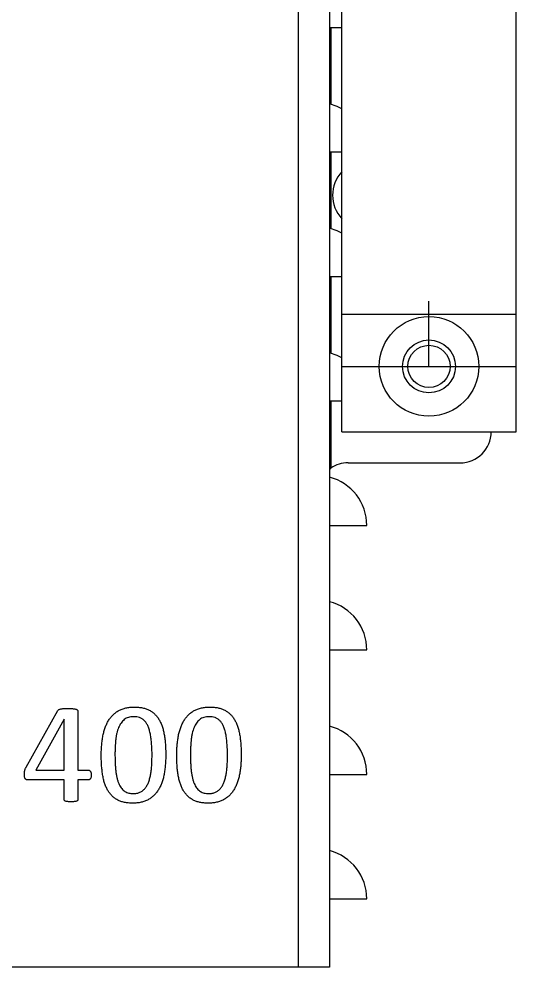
# Model space of a CAD drawing. Header units: millimetres. Extents: x 0 to 210, y 0 to 297.
# Drawn here: x 102.95 to 118.94, y 158.62 to 189.08 of the extents above; entities that cross this region are included whole.
import ezdxf

# ---------------------------------------------------------------- set-up
doc = ezdxf.new("R2010")
doc.units = ezdxf.units.MM
doc.linetypes.add('CENTERX2', pattern=[20.32, 12.7, -2.54, 2.54, -2.54])

msp = doc.modelspace()

# ---------------------------------------------------------------- linework, layer by layer
at = {"color": 7, "linetype": 'Continuous', "lineweight": 25}
for p, q in [((111.9384, 158.62), (111.9384, 233.22)), ((112.9384, 233.22), (112.9384, 158.62)), ((113.3384, 179.5936), (113.3384, 212.2465)), ((118.9384, 179.5936), (118.9384, 212.2465)), ((112.9384, 188.8102), (113.3384, 188.8102)), ((112.9784, 188.8102), (112.9784, 186.3485)), ((112.9384, 184.8102), (113.3384, 184.8102)), ((112.9784, 184.8102), (112.9784, 182.3485)), ((112.9384, 180.8102), (113.3384, 180.8102)), ((112.9784, 180.8102), (112.9784, 178.3485)), ((113.3384, 179.5936), (118.9384, 179.5936)), ((113.3384, 175.82), (113.3384, 179.5936)), ((118.9384, 175.82), (118.9384, 179.5936)), ((112.9384, 176.8102), (113.3384, 176.8102)), ((112.9784, 176.8102), (112.9784, 174.6485)), ((113.3384, 175.82), (118.9384, 175.82)), ((112.9384, 174.62), (112.9784, 174.6485)), ((113.5384, 174.82), (117.1384, 174.82)), ((112.9384, 172.8102), (114.1384, 172.8102)), ((112.9384, 168.8102), (114.1384, 168.8102)), ((103.1839, 165.0465), (104.2014, 166.8581)), ((104.8501, 166.8491), (104.8501, 164.9445)), ((104.4047, 166.5844), (103.4948, 164.9445)), ((104.4089, 166.5844), (104.4047, 166.5844)), ((104.4089, 164.9445), (104.4089, 166.5844)), ((103.4948, 164.9445), (104.4089, 164.9445)), ((104.8501, 164.9445), (105.1899, 164.9445)), ((112.9384, 164.8102), (114.1384, 164.8102)), ((104.4089, 164.6356), (103.2308, 164.6356)), ((104.4089, 164.0021), (104.4089, 164.6356)), ((104.8501, 164.6356), (104.8501, 164.0021)), ((105.1899, 164.6356), (104.8501, 164.6356)), ((112.9384, 160.8102), (114.1384, 160.8102)), ((111.9384, 158.62), (41.338, 158.62)), ((112.9384, 158.62), (111.9384, 158.62))]:
    msp.add_line(p, q, dxfattribs=at)
at = {"color": 7, "linetype": 'CENTERX2'}
for p, q in [((116.1384, 177.92), (116.1384, 180.02)), ((116.1384, 177.92), (116.1384, 180.02)), ((113.3384, 177.92), (118.9384, 177.92)), ((113.3384, 177.92), (118.9384, 177.92))]:
    msp.add_line(p, q, dxfattribs=at)
at = {"color": 7, "linetype": 'Continuous', "lineweight": 25, "flags": 128}
for points in [[(113.3384, 186.1958), (113.1871, 186.2728), (112.9384, 186.3594)], [(113.3384, 182.1958), (113.1871, 182.2728), (112.9384, 182.3594)], [(113.3384, 178.1958), (113.1871, 178.2728), (112.9384, 178.3594)]]:
    msp.add_lwpolyline(points, dxfattribs=at)
at = {"color": 7, "linetype": 'Continuous', "lineweight": 25}
for radius in [1.6, 0.85, 0.68]:
    msp.add_circle((116.1384, 177.92), radius, dxfattribs=at)
for centre, radius, start, end in [((114.138, 183.42), 1.1, 136.62633, 223.37367), ((117.1384, 175.82), 1, 270, 0), ((113.5384, 173.82), 1, 90, 124.0558), ((112.5384, 172.8102), 1.6, 0, 75.52249), ((112.5384, 168.8102), 1.6, 0, 75.52249), ((112.5384, 164.8102), 1.6, 0, 75.52249), ((112.5384, 160.8102), 1.6, 0, 75.52249)]:
    msp.add_arc(centre, radius, start, end, dxfattribs=at)
for points, knots in [([(105.6001, 165.4229), (105.6007, 165.4789), (105.6019, 165.5887), (105.6125, 165.7497), (105.6296, 165.9036), (105.653, 166.0502), (105.6854, 166.1882), (105.7255, 166.317), (105.7754, 166.4353), (105.8332, 166.5438), (105.9004, 166.6419), (105.9795, 166.727), (106.0669, 166.8019), (106.1648, 166.8643), (106.274, 166.9141), (106.3946, 166.9484), (106.5264, 166.9706), (106.6181, 166.9727), (106.6658, 166.9739)], [0, 0, 0, 0, 0.0786276, 0.1538502, 0.2261456, 0.2956895, 0.3618802, 0.4247476, 0.4845241, 0.5416067, 0.5969283, 0.6507405, 0.7039972, 0.7578893, 0.8131095, 0.8715266, 0.9332317, 1, 1, 1, 1]), ([(106.6658, 166.9739), (106.7113, 166.9728), (106.7993, 166.9708), (106.9253, 166.9512), (107.0403, 166.9198), (107.1444, 166.8755), (107.2374, 166.8182), (107.3218, 166.7501), (107.3947, 166.6685), (107.4587, 166.5758), (107.5131, 166.4714), (107.559, 166.3558), (107.5971, 166.229), (107.6251, 166.0908), (107.647, 165.9422), (107.6627, 165.783), (107.6714, 165.6132), (107.6728, 165.4966), (107.6736, 165.4366)], [0, 0, 0, 0, 0.0650011, 0.1253901, 0.1815653, 0.2347468, 0.2862672, 0.3370772, 0.3888528, 0.4418884, 0.4974863, 0.5564972, 0.6191639, 0.6861844, 0.7574703, 0.8336013, 0.9143894, 1, 1, 1, 1]), ([(108.0265, 165.4229), (108.0272, 165.4789), (108.0284, 165.5887), (108.0389, 165.7497), (108.0561, 165.9036), (108.0795, 166.0502), (108.1118, 166.1882), (108.152, 166.317), (108.2018, 166.4353), (108.2597, 166.5438), (108.3269, 166.6419), (108.4059, 166.727), (108.4933, 166.8019), (108.5913, 166.8643), (108.7004, 166.9141), (108.821, 166.9484), (108.9529, 166.9706), (109.0446, 166.9727), (109.0922, 166.9739)], [0, 0, 0, 0, 0.0786276, 0.1538502, 0.2261456, 0.2956895, 0.3618802, 0.4247476, 0.4845241, 0.5416067, 0.5969283, 0.6507405, 0.7039972, 0.7578893, 0.8131095, 0.8715266, 0.9332317, 1, 1, 1, 1]), ([(109.0922, 166.9739), (109.1378, 166.9728), (109.2257, 166.9708), (109.3518, 166.9512), (109.4668, 166.9198), (109.5709, 166.8755), (109.6639, 166.8182), (109.7482, 166.7501), (109.8212, 166.6685), (109.8852, 166.5758), (109.9396, 166.4714), (109.9854, 166.3558), (110.0236, 166.229), (110.0515, 166.0908), (110.0734, 165.9422), (110.0892, 165.783), (110.0978, 165.6132), (110.0993, 165.4966), (110.1001, 165.4366)], [0, 0, 0, 0, 0.0650011, 0.1253901, 0.1815653, 0.2347468, 0.2862672, 0.3370772, 0.3888528, 0.4418884, 0.4974863, 0.5564972, 0.6191639, 0.6861844, 0.7574703, 0.8336013, 0.9143894, 1, 1, 1, 1]), ([(104.2014, 166.8581), (104.2062, 166.8641), (104.2165, 166.8769), (104.2387, 166.8919), (104.2671, 166.9042), (104.3023, 166.9144), (104.3451, 166.9227), (104.3971, 166.9268), (104.4582, 166.9296), (104.5024, 166.9297), (104.5261, 166.9298)], [0, 0, 0, 0, 0.0670113, 0.1435034, 0.2317677, 0.3368104, 0.4638854, 0.6134569, 0.7927282, 1, 1, 1, 1]), ([(104.5261, 166.9298), (104.5521, 166.9296), (104.6006, 166.9294), (104.6677, 166.9241), (104.7238, 166.9186), (104.7684, 166.9103), (104.8035, 166.9009), (104.8283, 166.8868), (104.8471, 166.8704), (104.8491, 166.8559), (104.8501, 166.8491)], [0, 0, 0, 0, 0.2209361, 0.4130025, 0.5723223, 0.6996149, 0.7997918, 0.8785955, 0.9435787, 1, 1, 1, 1]), ([(106.6423, 166.665), (106.6126, 166.6638), (106.5556, 166.6615), (106.4741, 166.6443), (106.4012, 166.6146), (106.3378, 166.5721), (106.2818, 166.5204), (106.2338, 166.4587), (106.1905, 166.3894), (106.1545, 166.3109), (106.1236, 166.2251), (106.0992, 166.1314), (106.0782, 166.0315), (106.0645, 165.9245), (106.0544, 165.8122), (106.047, 165.6955), (106.0418, 165.5746), (106.0414, 165.4927), (106.0412, 165.4511)], [0, 0, 0, 0, 0.0587608, 0.1126821, 0.1638204, 0.2133506, 0.2628704, 0.3139663, 0.3674319, 0.4241471, 0.4845163, 0.5475658, 0.6152951, 0.6863715, 0.7607525, 0.838163, 0.9177476, 1, 1, 1, 1]), ([(107.2324, 165.4084), (107.2324, 165.4454), (107.2324, 165.5176), (107.2285, 165.6228), (107.2241, 165.7223), (107.2169, 165.8161), (107.2089, 165.9044), (107.1987, 165.9872), (107.1861, 166.0644), (107.1726, 166.1364), (107.1566, 166.2036), (107.139, 166.266), (107.1191, 166.3237), (107.0963, 166.3761), (107.0714, 166.424), (107.0445, 166.4678), (107.015, 166.5071), (106.983, 166.5418), (106.9493, 166.5726), (106.9123, 166.5979), (106.8736, 166.6199), (106.8172, 166.6417), (106.7401, 166.6612), (106.6758, 166.6637), (106.6423, 166.665)], [0, 0, 0, 0, 0.0712955, 0.1390833, 0.2029248, 0.263311, 0.3202406, 0.3737926, 0.424025, 0.4709222, 0.5150668, 0.556976, 0.595909, 0.6325991, 0.6670624, 0.699873, 0.7314905, 0.7615763, 0.7907386, 0.8193614, 0.8477054, 0.8763214, 0.9356065, 1, 1, 1, 1]), ([(109.0688, 166.665), (109.0391, 166.6638), (108.9821, 166.6615), (108.9006, 166.6443), (108.8277, 166.6146), (108.7643, 166.5721), (108.7083, 166.5204), (108.6603, 166.4587), (108.617, 166.3894), (108.581, 166.3109), (108.55, 166.2251), (108.5257, 166.1314), (108.5046, 166.0315), (108.491, 165.9245), (108.4809, 165.8122), (108.4734, 165.6955), (108.4683, 165.5746), (108.4679, 165.4927), (108.4677, 165.4511)], [0, 0, 0, 0, 0.0587608, 0.1126821, 0.1638204, 0.2133506, 0.2628704, 0.3139663, 0.3674319, 0.4241471, 0.4845163, 0.5475658, 0.6152951, 0.6863715, 0.7607525, 0.838163, 0.9177476, 1, 1, 1, 1]), ([(109.6589, 165.4084), (109.6589, 165.4454), (109.6589, 165.5176), (109.6549, 165.6228), (109.6505, 165.7223), (109.6434, 165.8161), (109.6354, 165.9044), (109.6252, 165.9872), (109.6126, 166.0644), (109.5991, 166.1364), (109.5831, 166.2036), (109.5655, 166.266), (109.5456, 166.3237), (109.5228, 166.3761), (109.4978, 166.424), (109.471, 166.4678), (109.4415, 166.5071), (109.4094, 166.5418), (109.3758, 166.5726), (109.3388, 166.5979), (109.3001, 166.6199), (109.2437, 166.6417), (109.1665, 166.6612), (109.1023, 166.6637), (109.0688, 166.665)], [0, 0, 0, 0, 0.0712955, 0.1390833, 0.2029248, 0.263311, 0.3202406, 0.3737926, 0.424025, 0.4709222, 0.5150668, 0.556976, 0.595909, 0.6325991, 0.6670624, 0.699873, 0.7314905, 0.7615763, 0.7907386, 0.8193614, 0.8477054, 0.8763214, 0.9356065, 1, 1, 1, 1]), ([(106.6058, 163.8856), (106.5605, 163.8866), (106.473, 163.8886), (106.3477, 163.9085), (106.233, 163.9389), (106.1293, 163.9834), (106.036, 164.0403), (105.9528, 164.1099), (105.8788, 164.1907), (105.815, 164.2838), (105.7606, 164.3881), (105.7146, 164.5037), (105.6769, 164.6304), (105.6472, 164.7682), (105.6271, 164.9172), (105.6108, 165.0765), (105.6023, 165.2463), (105.6008, 165.3629), (105.6001, 165.4229)], [0, 0, 0, 0, 0.0647288, 0.1248451, 0.1806644, 0.2338914, 0.2854559, 0.3362648, 0.3883055, 0.4413865, 0.4970319, 0.5560933, 0.6188136, 0.6856388, 0.7572629, 0.833459, 0.9143162, 1, 1, 1, 1]), ([(106.0412, 165.4511), (106.0416, 165.3964), (106.0422, 165.2911), (106.0488, 165.1397), (106.0577, 165.0007), (106.0723, 164.8745), (106.0902, 164.7599), (106.1147, 164.6569), (106.1422, 164.5644), (106.1753, 164.4826), (106.2138, 164.4121), (106.2569, 164.3515), (106.3053, 164.3013), (106.3593, 164.2611), (106.419, 164.2313), (106.484, 164.2099), (106.5547, 164.1965), (106.6039, 164.1951), (106.6292, 164.1945)], [0, 0, 0, 0, 0.1054794, 0.2030552, 0.2923452, 0.3739749, 0.4480681, 0.5158955, 0.5779958, 0.6340388, 0.685605, 0.7325879, 0.7770892, 0.8195443, 0.8617582, 0.905201, 0.9511804, 1, 1, 1, 1]), ([(107.6736, 165.4366), (107.673, 165.3803), (107.6718, 165.2701), (107.6609, 165.1085), (107.6451, 164.9542), (107.621, 164.808), (107.5899, 164.6705), (107.5492, 164.5424), (107.4998, 164.4241), (107.4411, 164.3157), (107.3731, 164.2181), (107.2949, 164.132), (107.2068, 164.0579), (107.1087, 163.9949), (106.9993, 163.9457), (106.8785, 163.9107), (106.7461, 163.889), (106.6537, 163.8868), (106.6058, 163.8856)], [0, 0, 0, 0, 0.0788531, 0.1543047, 0.2267965, 0.2959377, 0.3616609, 0.4241447, 0.4838481, 0.5410141, 0.5964523, 0.6499814, 0.7034186, 0.7572448, 0.8126904, 0.8707273, 0.932992, 1, 1, 1, 1]), ([(109.0323, 163.8856), (108.9869, 163.8866), (108.8995, 163.8886), (108.7742, 163.9085), (108.6595, 163.9389), (108.5558, 163.9834), (108.4624, 164.0403), (108.3793, 164.1099), (108.3053, 164.1907), (108.2415, 164.2838), (108.187, 164.3881), (108.1411, 164.5037), (108.1034, 164.6304), (108.0737, 164.7682), (108.0536, 164.9172), (108.0373, 165.0765), (108.0288, 165.2463), (108.0273, 165.3629), (108.0265, 165.4229)], [0, 0, 0, 0, 0.0647288, 0.1248451, 0.1806644, 0.2338914, 0.2854559, 0.3362648, 0.3883055, 0.4413865, 0.4970319, 0.5560933, 0.6188136, 0.6856388, 0.7572629, 0.833459, 0.9143162, 1, 1, 1, 1]), ([(108.4677, 165.4511), (108.468, 165.3964), (108.4687, 165.2911), (108.4752, 165.1397), (108.4841, 165.0007), (108.4988, 164.8745), (108.5167, 164.7599), (108.5412, 164.6569), (108.5687, 164.5644), (108.6017, 164.4826), (108.6403, 164.4121), (108.6833, 164.3515), (108.7318, 164.3013), (108.7857, 164.2611), (108.8455, 164.2313), (108.9104, 164.2099), (108.9812, 164.1965), (109.0304, 164.1951), (109.0557, 164.1945)], [0, 0, 0, 0, 0.1054794, 0.2030552, 0.2923452, 0.3739749, 0.4480681, 0.5158955, 0.5779958, 0.6340388, 0.685605, 0.7325879, 0.7770892, 0.8195443, 0.8617582, 0.905201, 0.9511804, 1, 1, 1, 1]), ([(110.1001, 165.4366), (110.0995, 165.3803), (110.0983, 165.2701), (110.0874, 165.1085), (110.0716, 164.9542), (110.0474, 164.808), (110.0164, 164.6705), (109.9757, 164.5424), (109.9263, 164.4241), (109.8676, 164.3157), (109.7996, 164.2181), (109.7214, 164.132), (109.6332, 164.0579), (109.5352, 163.9949), (109.4258, 163.9457), (109.305, 163.9107), (109.1725, 163.889), (109.0802, 163.8868), (109.0323, 163.8856)], [0, 0, 0, 0, 0.0788531, 0.1543047, 0.2267965, 0.2959377, 0.3616609, 0.4241447, 0.4838481, 0.5410141, 0.5964523, 0.6499814, 0.7034186, 0.7572448, 0.8126904, 0.8707273, 0.932992, 1, 1, 1, 1]), ([(106.6292, 164.1945), (106.649, 164.195), (106.6876, 164.1961), (106.7438, 164.2037), (106.7964, 164.2165), (106.8452, 164.2357), (106.8908, 164.2587), (106.9323, 164.2877), (106.9714, 164.32), (107.0187, 164.3708), (107.0712, 164.4452), (107.1189, 164.5496), (107.1588, 164.666), (107.1884, 164.7951), (107.2104, 164.9351), (107.2233, 165.0858), (107.2307, 165.2447), (107.2318, 165.3532), (107.2324, 165.4084)], [0, 0, 0, 0, 0.0390916, 0.0762084, 0.1117792, 0.1458461, 0.179557, 0.212554, 0.2457503, 0.2794765, 0.3495216, 0.4244654, 0.5055954, 0.5923821, 0.6856951, 0.7855487, 0.8910097, 1, 1, 1, 1]), ([(109.0557, 164.1945), (109.0755, 164.195), (109.1141, 164.1961), (109.1702, 164.2037), (109.2229, 164.2165), (109.2716, 164.2357), (109.3173, 164.2587), (109.3588, 164.2877), (109.3979, 164.32), (109.4452, 164.3708), (109.4977, 164.4452), (109.5454, 164.5496), (109.5853, 164.666), (109.6149, 164.7951), (109.6369, 164.9351), (109.6497, 165.0858), (109.6572, 165.2447), (109.6583, 165.3532), (109.6589, 165.4084)], [0, 0, 0, 0, 0.03909165, 0.07620836, 0.11177921, 0.14584605, 0.17955699, 0.21255398, 0.24575031, 0.27947654, 0.34952157, 0.42446538, 0.50559542, 0.59238208, 0.68569509, 0.78554872, 0.89100971, 1, 1, 1, 1]), ([(103.1295, 164.8038), (103.1297, 164.8169), (103.1301, 164.8417), (103.1309, 164.8775), (103.1348, 164.9096), (103.1388, 164.9394), (103.1479, 164.9663), (103.1574, 164.9928), (103.1706, 165.0189), (103.1794, 165.0371), (103.1839, 165.0465)], [0, 0, 0, 0, 0.1557946, 0.2952755, 0.4244427, 0.5408043, 0.6523154, 0.7604259, 0.8753343, 1, 1, 1, 1]), ([(105.1899, 164.9445), (105.1962, 164.9442), (105.2088, 164.9436), (105.2262, 164.9355), (105.2413, 164.923), (105.2544, 164.9061), (105.2658, 164.8843), (105.2727, 164.857), (105.2777, 164.8252), (105.278, 164.8023), (105.2781, 164.79)], [0, 0, 0, 0, 0.0946284, 0.1897683, 0.2838824, 0.3905083, 0.5120258, 0.6531754, 0.8152527, 1, 1, 1, 1]), ([(103.2308, 164.6356), (103.2228, 164.6358), (103.2079, 164.6362), (103.1867, 164.6406), (103.1693, 164.6513), (103.1531, 164.6663), (103.1408, 164.6891), (103.1337, 164.7198), (103.1301, 164.7587), (103.1297, 164.7877), (103.1295, 164.8038)], [0, 0, 0, 0, 0.1063724, 0.1968931, 0.2811998, 0.3734832, 0.4848865, 0.6166238, 0.787515, 1, 1, 1, 1]), ([(105.2781, 164.79), (105.2775, 164.7685), (105.2764, 164.7295), (105.2608, 164.6852), (105.2434, 164.6589), (105.228, 164.6454), (105.2097, 164.6372), (105.1966, 164.6362), (105.1899, 164.6356)], [0, 0, 0, 0, 0.3261094, 0.5902673, 0.7007463, 0.8023028, 0.8977249, 1, 1, 1, 1]), ([(104.6253, 163.9298), (104.606, 163.9301), (104.5709, 163.9306), (104.5228, 163.9334), (104.4845, 163.9401), (104.4542, 163.9464), (104.4328, 163.9573), (104.4172, 163.9689), (104.4098, 163.9852), (104.4092, 163.9963), (104.4089, 164.0021)], [0, 0, 0, 0, 0.2323992, 0.4237448, 0.5778911, 0.7006535, 0.7934237, 0.8660245, 0.9303571, 1, 1, 1, 1]), ([(104.8501, 164.0021), (104.8496, 163.9963), (104.8486, 163.9848), (104.8395, 163.9691), (104.8233, 163.9571), (104.8006, 163.9466), (104.7696, 163.94), (104.7306, 163.9334), (104.6814, 163.9306), (104.6453, 163.9301), (104.6253, 163.9298)], [0, 0, 0, 0, 0.0682171, 0.1333862, 0.2061852, 0.3014089, 0.4236117, 0.5764349, 0.7655243, 1, 1, 1, 1])]:
    msp.add_open_spline(points, degree=3, knots=knots, dxfattribs=at)

doc.saveas('drawing.dxf')
